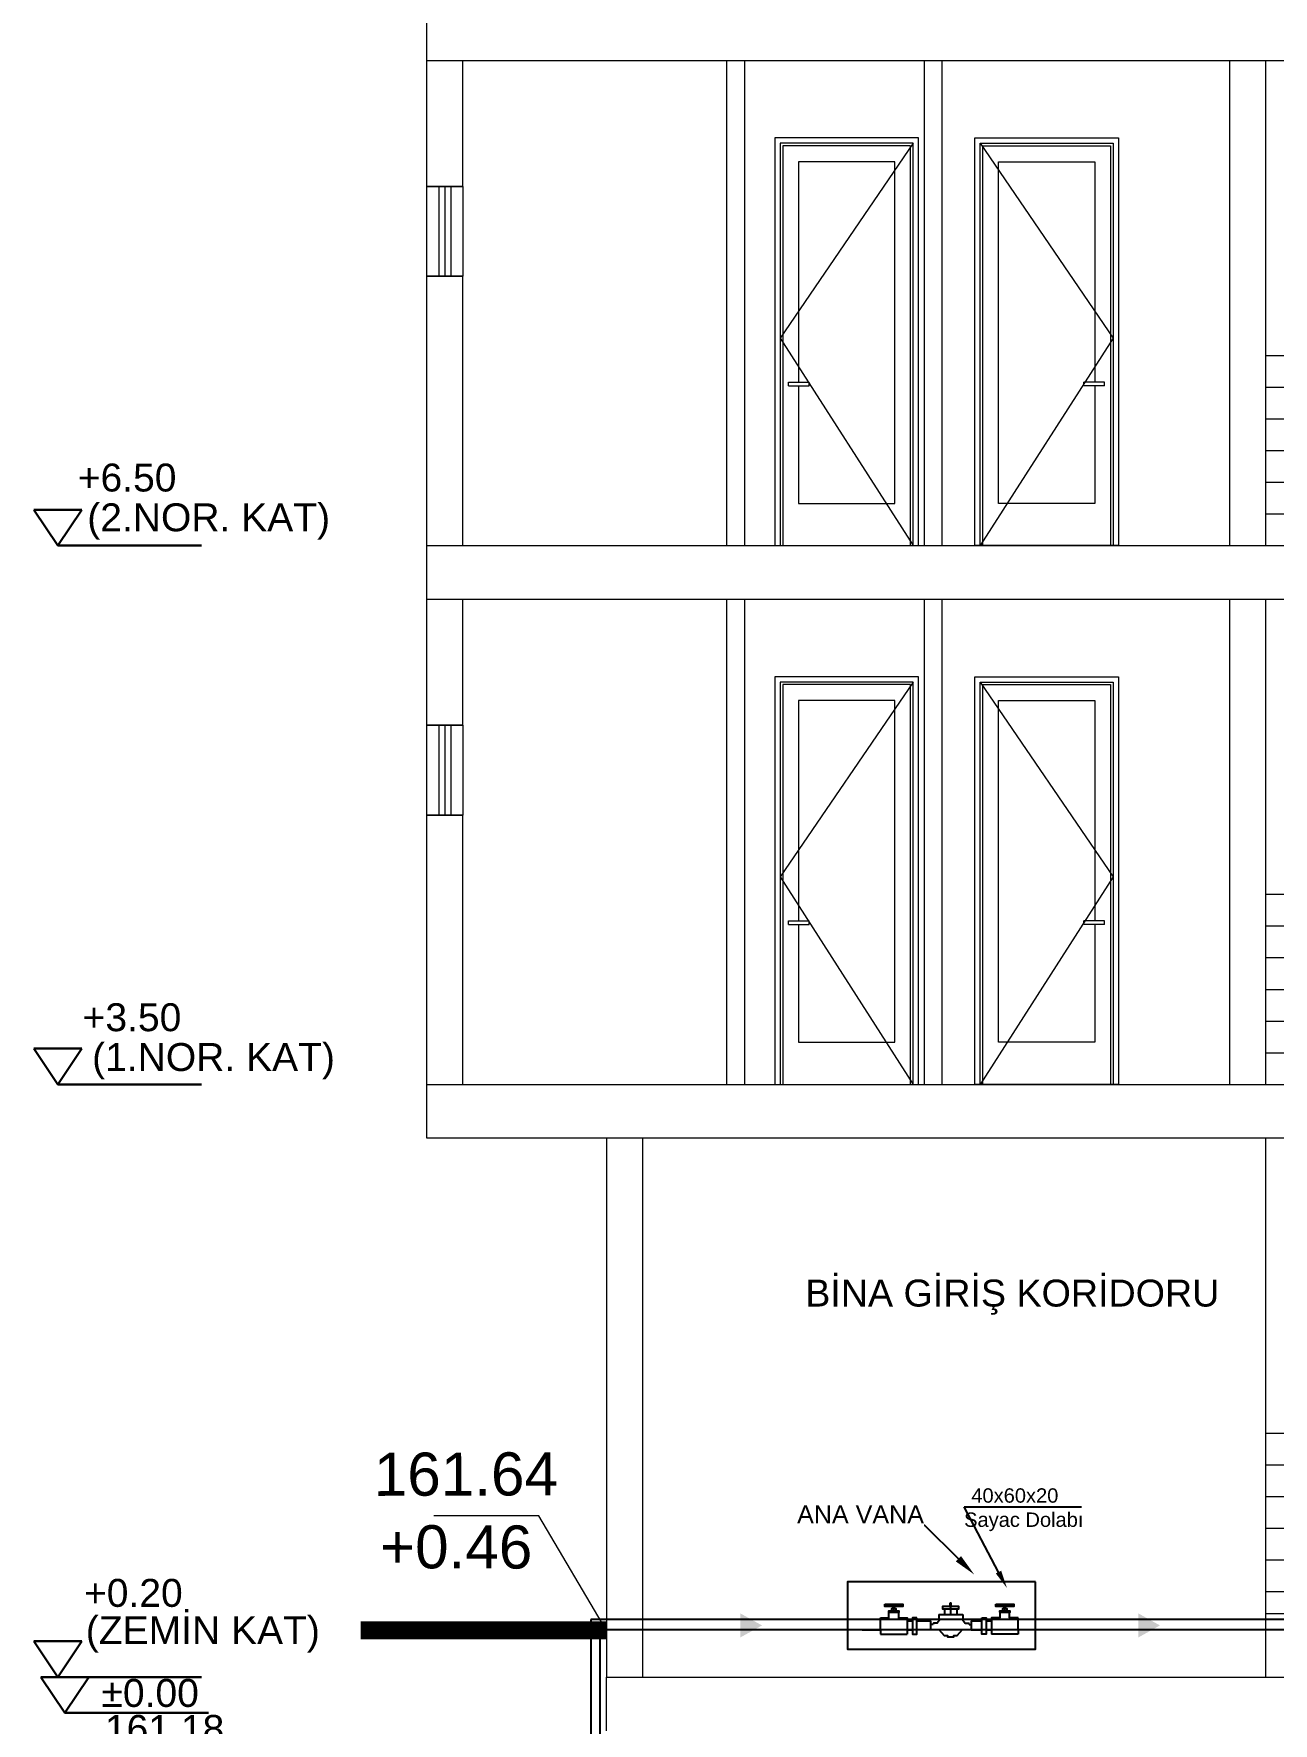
# Model space of a CAD drawing. Extents: x 386248 to 427517, y 4539405 to 4542296.
# Drawn here: x 423170.2 to 423515.2, y 4539876.9 to 4540347.3 of the extents above; entities that cross this region are included whole.
import ezdxf
from ezdxf.enums import TextEntityAlignment as Align

# ---------------------------------------------------------------- set-up
doc = ezdxf.new("R2010")
doc.units = 0
doc.linetypes.add('ACAD_ISO07W100', pattern=[3.5, 0.5, -3])
for name, color, linetype in [('A_50_DİM', 2, 'Continuous'), ('A_TXT_25_F', 160, 'Continuous'), ('mahal', 7, 'Continuous')]:
    doc.layers.add(name, color=color, linetype=linetype)
for name, color, linetype, lineweight in [('DIŞ 2', 167, 'Continuous', 25), ('GOR-010', 64, 'Continuous', 13), ('GÖRÜNÜŞLER', 43, 'Continuous', 30), ('KOTLAR', 63, 'Continuous', 30), ('MATERIAL2', 1, 'Continuous', 20), ('MERDIVEN', 161, 'Continuous', 15)]:
    doc.layers.add(name, color=color, linetype=linetype, lineweight=lineweight)
doc.styles.get("Standard").update_dxf_attribs({"font": 'arial.ttf'})

# ---------------------------------------------------------------- blocks, each defined once
blk = doc.blocks.new('Ar-Br30')
blk.add_solid([(-16.7, -30), (16.7, -30), (0, 0)])
blk = doc.blocks.new('780800DF113F12')
at = {"layer": 'MERDIVEN', "ltscale": 20}
for p, q in [((390084.63, 4535566.13), (390084.63, 4535437.33)), ((390089.63, 4535437.33), (390089.63, 4535566.13)), ((390069.63, 4535296.13), (390069.63, 4535544.98)), ((390069.63, 4535544.98), (390084.63, 4535544.98)), ((390074.63, 4535386.18), (390074.63, 4535544.98)), ((390074.63, 4535539.98), (390084.63, 4535539.98)), ((390166.49, 4535472.63), (390209.63, 4535472.63)), ((390166.49, 4535454.98), (390166.49, 4535472.63)), ((390079.63, 4535454.98), (390084.63, 4535454.98)), ((390079.63, 4535437.33), (390079.63, 4535454.98)), ((390132.75, 4535454.98), (390166.49, 4535454.98)), ((390132.75, 4535437.33), (390132.75, 4535454.98)), ((390026.51, 4535437.33), (390069.63, 4535437.33)), ((390026.51, 4535419.68), (390026.51, 4535437.33)), ((390074.63, 4535437.33), (390132.75, 4535437.33)), ((389990.93, 4535419.68), (390069.63, 4535419.68)), ((389990.93, 4535402.03), (389990.93, 4535419.68)), ((389949.63, 4535402.03), (390069.63, 4535402.03)), ((389949.63, 4535384.38), (390069.63, 4535384.38)), ((390084.63, 4535386.18), (390069.63, 4535386.18)), ((390084.63, 4535381.18), (390069.63, 4535381.18)), ((390074.63, 4535296.13), (390074.63, 4535381.18)), ((390089.63, 4535386.18), (390084.63, 4535386.18)), ((390084.63, 4535386.18), (390084.63, 4535296.13)), ((390089.63, 4535386.18), (390084.63, 4535386.18)), ((390084.63, 4535386.18), (390084.63, 4535296.13)), ((390089.63, 4535386.18), (390084.63, 4535386.18)), ((390084.63, 4535386.18), (390084.63, 4535296.13)), ((390089.63, 4535386.18), (390084.63, 4535386.18)), ((390084.63, 4535386.18), (390084.63, 4535296.13)), ((390089.63, 4535296.13), (390089.63, 4535386.18)), ((390089.63, 4535296.13), (390089.63, 4535386.18)), ((390089.63, 4535296.13), (390089.63, 4535386.18)), ((390089.63, 4535296.13), (390089.63, 4535386.18)), ((389949.63, 4535366.73), (390069.63, 4535366.73)), ((389949.63, 4535349.08), (390069.63, 4535349.08)), ((389949.63, 4535331.43), (390069.63, 4535331.43)), ((389949.63, 4535313.78), (390069.63, 4535313.78))]:
    blk.add_line(p, q, dxfattribs=at)
at = {"layer": 'MERDIVEN', "linetype": 'ACAD_ISO07W100', "ltscale": 0.3}
for p, q in [((390089.63, 4535560.88), (390209.63, 4535560.88)), ((390089.63, 4535543.23), (390209.63, 4535543.23)), ((390089.63, 4535525.58), (390209.63, 4535525.58)), ((390089.63, 4535507.93), (390209.63, 4535507.93)), ((390089.63, 4535490.28), (390209.63, 4535490.28)), ((390089.63, 4535472.63), (390166.49, 4535472.63)), ((390089.63, 4535454.98), (390132.75, 4535454.98))]:
    blk.add_line(p, q, dxfattribs=at)
blk = doc.blocks.new('Door-Sight 04')
for p, q in [((20, 220), (100, 220)), ((20, -7), (20, 220)), ((22.94, 217.06), (97.06, 217.06)), ((22.94, -7), (22.94, 217.06)), ((97.06, 217.06), (97.06, -7)), ((100, 220), (100, -7)), ((24.41, 215.59), (95.59, 215.59)), ((24.41, -7), (24.41, 215.59)), ((95.59, 215.59), (95.59, -7)), ((33.24, 206.76), (86.76, 206.76)), ((33.24, 16.53), (33.24, 206.76)), ((86.76, 206.76), (86.76, 84)), ((92.26, 84), (80.76, 84)), ((80.76, 82), (80.76, 84)), ((92.26, 82), (80.76, 82)), ((86.76, 82), (86.76, 16.53)), ((92.26, 82), (92.26, 84)), ((86.76, 16.53), (33.24, 16.53)), ((100, -7), (20, -7))]:
    blk.add_line(p, q)
at = {"color": 8}
for p, q in [((22.94, 217.06), (97.06, 108.53)), ((97.06, 108.53), (22.94, -7))]:
    blk.add_line(p, q, dxfattribs=at)
blk = doc.blocks.new('KOT KE')
at = {"layer": 'GÖRÜNÜŞLER'}
for p, q in [((447066.98, 4403103.25), (447080.31, 4403083.25)), ((447093.64, 4403103.25), (447066.98, 4403103.25)), ((447080.31, 4403083.25), (447093.64, 4403103.25)), ((447080.31, 4403083.25), (447160.31, 4403083.25))]:
    blk.add_line(p, q, dxfattribs=at)
blk = doc.blocks.new('801823D123D1D33')
at = {"layer": 'KOTLAR', "color": 1, "linetype": 'Continuous'}
for p in [(-48437.23, 130959.76), (-48437.23, 130659.76), (-48437.23, 130329.76), (-48433.24, 130309.76)]:
    blk.add_blockref('KOT KE', p, dxfattribs=at)
for s, p in [('+6.50', (398654.21, 4534073.14)), ('(2.NOR. KAT)', (398659.51, 4534050.99)), ('+3.50', (398656.92, 4533772.63)), ('(1.NOR. KAT)', (398662.22, 4533750.48)), ('+0.20', (398657.69, 4533452.1)), ('(ZEMİN KAT)', (398658.7, 4533431.33)), ('%%p0.00', (398667.44, 4533396.38)), ('161.18', (398669.35, 4533376.36))]:
    blk.add_text(s, height=15.552, rotation=360, dxfattribs=at).set_placement(p)
blk = doc.blocks.new('80AASDADASD000')
at = {"layer": 'GOR-010', "color": 251}
for p, q in [((423279.62, 4538339.77), (423279.62, 4538354.77)), ((423973.88, 4538339.77), (423279.62, 4538339.77)), ((423279.62, 4538304.77), (423279.62, 4538339.77)), ((423289.62, 4538304.77), (423289.62, 4538339.77)), ((423363.07, 4538204.77), (423363.07, 4538339.77)), ((423368.07, 4538204.77), (423368.07, 4538339.77)), ((423418.07, 4538204.77), (423418.07, 4538339.77)), ((423423.07, 4538204.77), (423423.07, 4538339.77)), ((423503.07, 4538204.77), (423503.07, 4538339.77)), ((423513.07, 4538204.77), (423513.07, 4538339.77)), ((423282.96, 4538304.77), (423282.96, 4538279.77)), ((423284.62, 4538304.77), (423284.62, 4538279.77)), ((423286.29, 4538304.77), (423286.29, 4538279.77)), ((423279.62, 4538204.77), (423279.62, 4538279.77)), ((423289.62, 4538204.77), (423289.62, 4538279.77)), ((423279.62, 4538204.77), (423973.88, 4538204.77)), ((423279.62, 4538189.77), (423279.62, 4538204.77)), ((423973.88, 4538189.77), (423279.62, 4538189.77)), ((423279.62, 4538154.77), (423279.62, 4538189.77)), ((423289.62, 4538154.77), (423289.62, 4538189.77)), ((423363.07, 4538054.77), (423363.07, 4538189.77)), ((423368.07, 4538054.77), (423368.07, 4538189.77)), ((423418.07, 4538054.77), (423418.07, 4538189.77)), ((423423.07, 4538054.77), (423423.07, 4538189.77)), ((423503.07, 4538054.77), (423503.07, 4538189.77)), ((423513.07, 4538054.77), (423513.07, 4538189.77)), ((423282.96, 4538154.77), (423282.96, 4538129.77)), ((423284.62, 4538154.77), (423284.62, 4538129.77)), ((423286.29, 4538154.77), (423286.29, 4538129.77)), ((423279.62, 4538054.77), (423279.62, 4538129.77)), ((423289.62, 4538054.77), (423289.62, 4538129.77)), ((423279.62, 4538054.77), (423973.88, 4538054.77)), ((423279.62, 4538039.77), (423279.62, 4538054.77)), ((423973.88, 4538039.77), (423279.62, 4538039.77)), ((423329.62, 4538039.77), (423329.62, 4537889.77)), ((423339.62, 4538039.77), (423339.62, 4537889.77)), ((423513.07, 4537889.77), (423513.07, 4538039.77)), ((423329.62, 4537889.77), (423973.88, 4537889.77)), ((423329.62, 4537874.77), (423329.62, 4537889.77))]:
    blk.add_line(p, q, dxfattribs=at)
at = {"layer": 'GOR-010', "color": 251, "ltscale": 20}
for p, q in [((423513.07, 4537957.72), (423573.07, 4537957.72)), ((423513.07, 4537948.9), (423573.07, 4537948.9)), ((423513.07, 4537940.07), (423573.07, 4537940.07)), ((423513.07, 4537931.25), (423573.07, 4537931.25)), ((423513.07, 4537922.42), (423573.07, 4537922.42)), ((423513.07, 4537913.6), (423573.07, 4537913.6))]:
    blk.add_line(p, q, dxfattribs=at)
at = {"layer": 'GOR-010', "color": 251}
for points in [[(423289.62, 4538304.77), (423289.62, 4538279.77), (423279.62, 4538279.77), (423279.62, 4538304.77)], [(423289.62, 4538154.77), (423289.62, 4538129.77), (423279.62, 4538129.77), (423279.62, 4538154.77)]]:
    blk.add_lwpolyline(points, close=True, dxfattribs=at)
for points in [[(423289.62, 4538304.77), (423279.62, 4538304.77)], [(423279.62, 4538279.77), (423289.62, 4538279.77)], [(423289.62, 4538154.77), (423279.62, 4538154.77)], [(423279.62, 4538129.77), (423289.62, 4538129.77)], [(423329.62, 4537902.77), (423310.76, 4537934.68), (423281.5, 4537934.68)]]:
    blk.add_lwpolyline(points, dxfattribs=at)
at = {"layer": 'GOR-010', "color": 251, "ltscale": 20}
blk.add_lwpolyline([(423571.57, 4537907.41), (423513.07, 4537907.41)], dxfattribs=at)
at = {"layer": 'GOR-010', "color": 251, "const_width": 5}
blk.add_lwpolyline([(423329.62, 4537902.77), (423261.21, 4537902.77)], dxfattribs=at)
at = {"layer": 'DIŞ 2', "color": 251, "xscale": 0.5, "yscale": 0.5, "zscale": 0.5}
blk.add_blockref('801823D123D1D33', (223855.32, 2271183.27), dxfattribs=at)
at = {"layer": 'GOR-010', "color": 251, "ltscale": 20, "xscale": 0.5, "yscale": 0.5, "zscale": 0.5}
for p in [(228538.25, 2270556.7), (228538.25, 2270406.7)]:
    blk.add_blockref('780800DF113F12', p, dxfattribs=at)
at = {"layer": 'GOR-010', "color": 251, "yscale": 0.5, "zscale": 0.5}
for p, xscale in [((423426.43, 4538208.27), -0.5), ((423422.11, 4538208.27), 0.5), ((423426.43, 4538058.27), -0.5), ((423422.11, 4538058.27), 0.5)]:
    blk.add_blockref('Door-Sight 04', p, dxfattribs=dict(at, xscale=xscale))
at = {"layer": 'GOR-010', "color": 251}
for s, rotation, p in [('161.64', 0.1668, (423264.84, 4537940.22)), ('+0.46', 359.8332, (423266.53, 4537920.09))]:
    blk.add_text(s, height=12, rotation=rotation, dxfattribs=at).set_placement(p)

msp = doc.modelspace()

# ---------------------------------------------------------------- linework, layer by layer
at = {"layer": 'A_50_DİM', "color": 1}
for p, q in [((423413.259, 4539905.395), (423414.759, 4539905.395)), ((423420.5, 4539904.37), (423419.857, 4539904.37)), ((423430.51, 4539904.37), (423431.099, 4539904.37)), ((423430.51, 4539904.37), (423431.099, 4539904.37)), ((423431.099, 4539905.395), (423434.092, 4539905.395)), ((423435.263, 4539905.395), (423436.764, 4539905.395)), ((423436.764, 4539905.395), (423435.263, 4539905.395)), ((423413.259, 4539902.896), (423414.759, 4539902.896)), ((423435.263, 4539902.896), (423436.764, 4539902.896)), ((423436.764, 4539902.896), (423435.263, 4539902.896))]:
    msp.add_line(p, q, dxfattribs=at)
for points in [[(423407.047, 4539910.097), (423412.087, 4539910.097), (423412.087, 4539909.459), (423407.047, 4539909.459)], [(423437.935, 4539910.097), (423442.975, 4539910.097), (423442.975, 4539909.459), (423437.935, 4539909.459)], [(423408.107, 4539907.806), (423411.027, 4539907.806), (423411.027, 4539908.104), (423408.107, 4539908.104)], [(423415.931, 4539906.244), (423414.759, 4539906.244), (423414.759, 4539901.748), (423415.931, 4539901.748)], [(423434.092, 4539906.244), (423435.263, 4539906.244), (423435.263, 4539901.748), (423434.092, 4539901.748)], [(423438.995, 4539907.806), (423441.916, 4539907.806), (423441.916, 4539908.104), (423438.995, 4539908.104)]]:
    msp.add_lwpolyline(points, close=True, dxfattribs=at)
for points in [[(423409.411, 4539908.615), (423409.411, 4539909.459)], [(423409.411, 4539909.459), (423409.723, 4539909.459)], [(423409.723, 4539908.615), (423409.723, 4539909.459)], [(423425.232, 4539909.438), (423423.087, 4539909.438), (423423.087, 4539908.799), (423427.689, 4539908.799), (423427.689, 4539909.438), (423425.544, 4539909.438)], [(423425.232, 4539909.122), (423425.232, 4539910.478)], [(423425.232, 4539910.478), (423425.544, 4539910.478)], [(423425.544, 4539909.122), (423425.232, 4539909.122)], [(423425.544, 4539909.122), (423425.544, 4539910.478)], [(423440.299, 4539908.615), (423440.299, 4539909.459)], [(423440.299, 4539909.459), (423440.612, 4539909.459)], [(423440.612, 4539908.615), (423440.612, 4539909.459)], [(423405.876, 4539906.244), (423408.219, 4539906.244), (423408.219, 4539907.806), (423408.999, 4539907.806), (423410.916, 4539907.806), (423410.916, 4539906.244), (423413.259, 4539906.244), (423413.259, 4539901.748)], [(423405.876, 4539902.896), (423405.876, 4539906.244)], [(423408.219, 4539907.806), (423410.916, 4539907.806)], [(423409.411, 4539908.727), (423408.941, 4539908.727), (423408.941, 4539908.104), (423410.193, 4539908.104), (423410.193, 4539908.727), (423409.723, 4539908.727)], [(423409.723, 4539908.615), (423409.411, 4539908.615)], [(423415.931, 4539905.395), (423419.857, 4539905.395)], [(423419.857, 4539902.896), (423419.857, 4539905.395)], [(423422.459, 4539905.929), (423421.6, 4539904.768), (423420.582, 4539904.768), (423420.5, 4539904.37)], [(423422.128, 4539907.174), (423428.804, 4539907.174)], [(423422.128, 4539907.174), (423422.128, 4539905.929), (423428.804, 4539905.929)], [(423423.35, 4539908.799), (423426.901, 4539908.799)], [(423423.642, 4539908.799), (423423.642, 4539907.174)], [(423423.642, 4539908.799), (423427.134, 4539908.799)], [(423425.388, 4539908.799), (423425.388, 4539907.174)], [(423427.134, 4539908.799), (423427.134, 4539907.174)], [(423428.551, 4539905.929), (423429.41, 4539904.768), (423430.428, 4539904.768), (423430.51, 4539904.37)], [(423428.804, 4539907.174), (423428.804, 4539905.929)], [(423431.099, 4539905.395), (423431.099, 4539902.896)], [(423444.147, 4539906.244), (423441.804, 4539906.244), (423441.804, 4539907.806), (423441.023, 4539907.806), (423439.107, 4539907.806), (423439.107, 4539906.244), (423436.764, 4539906.244), (423436.764, 4539901.748)], [(423439.107, 4539907.806), (423441.804, 4539907.806)], [(423440.299, 4539908.727), (423439.829, 4539908.727), (423439.829, 4539908.104), (423441.081, 4539908.104), (423441.081, 4539908.727), (423440.612, 4539908.727)], [(423440.612, 4539908.615), (423440.299, 4539908.615)], [(423444.147, 4539902.896), (423444.147, 4539906.244)], [(423405.876, 4539902.896), (423405.876, 4539901.748)], [(423405.876, 4539901.748), (423413.259, 4539901.748)], [(423419.857, 4539902.896), (423415.931, 4539902.896)], [(423431.099, 4539902.896), (423428.587, 4539902.896), (423427.134, 4539901.251), (423426.148, 4539901.248), (423426.148, 4539900.89), (423424.628, 4539900.89), (423424.629, 4539901.248), (423423.642, 4539901.251), (423422.188, 4539902.896), (423419.504, 4539902.896)], [(423431.099, 4539902.896), (423434.092, 4539902.896)], [(423444.147, 4539901.748), (423436.764, 4539901.748)], [(423444.147, 4539902.896), (423444.147, 4539901.748)]]:
    msp.add_lwpolyline(points, dxfattribs=at)
at = {"layer": 'A_TXT_25_F'}
for p, q in [((423635.361, 4539905.763), (423325.283, 4539905.763)), ((423325.283, 4539905.763), (423325.283, 4539847.608)), ((423635.36, 4539902.896), (423327.72, 4539902.896)), ((423327.72, 4539902.896), (423327.72, 4539847.24)), ((423400.791, 4539902.896), (423405.081, 4539902.896)), ((423401.585, 4539902.896), (423405.876, 4539902.896))]:
    msp.add_line(p, q, dxfattribs=at)
at = {"layer": 'A_TXT_25_F', "color": 2}
msp.add_lwpolyline([(423448.998, 4539916.273), (423396.694, 4539916.273), (423396.694, 4539897.521), (423448.998, 4539897.521)], close=True, dxfattribs=at)
at = {"layer": 'MATERIAL2', "linetype": 'ByBlock', "lineweight": -2, "ltscale": 5}
for p, q in [((423438.711, 4539919.004), (423429.169, 4539937.15)), ((423429.169, 4539937.15), (423429.349, 4539937.15)), ((423429.349, 4539937.15), (423461.835, 4539937.15)), ((423418.242, 4539931.983), (423418.017, 4539931.983)), ((423427.539, 4539922.722), (423418.242, 4539931.983))]:
    msp.add_line(p, q, dxfattribs=at)
at = {"layer": 'MATERIAL2', "ltscale": 5}
for points in [[(423426.805, 4539921.984), (423431.966, 4539918.313), (423428.274, 4539923.46)], [(423437.974, 4539918.616), (423441.037, 4539914.58), (423439.448, 4539919.392)]]:
    msp.add_solid(points, dxfattribs=at)

# ---------------------------------------------------------------- block references
at = {"layer": 'A_TXT_25_F', "xscale": -0.2000000000000001, "yscale": 0.2000000000000001, "zscale": 0.2000000000000001, "rotation": 270}
for p in [(423372.872, 4539904.149), (423483.643, 4539904.149)]:
    msp.add_blockref('Ar-Br30', p, dxfattribs=at)
at = {"layer": 'DIŞ 2'}
msp.add_blockref('80AASDADASD000', (0, 2000), dxfattribs=at)

# ---------------------------------------------------------------- texts
at = {"layer": 'mahal', "color": 251}
msp.add_text('BİNA GİRİŞ KORİDORU', height=7.5, dxfattribs=at).set_placement((423442.541, 4539992.929), align=Align.CENTER)
at = {"layer": 'MATERIAL2', "linetype": 'Continuous', "ltscale": 5}
for s, height, p in [('40x60x20', 3.9985, (423431.142, 4539938.323)), ('ANA VANA', 4.9981, (423382.65, 4539932.579)), ('Sayac Dolabı', 3.99851, (423429.132, 4539931.591))]:
    msp.add_text(s, height=height, dxfattribs=at).set_placement(p)

doc.saveas('drawing.dxf')
